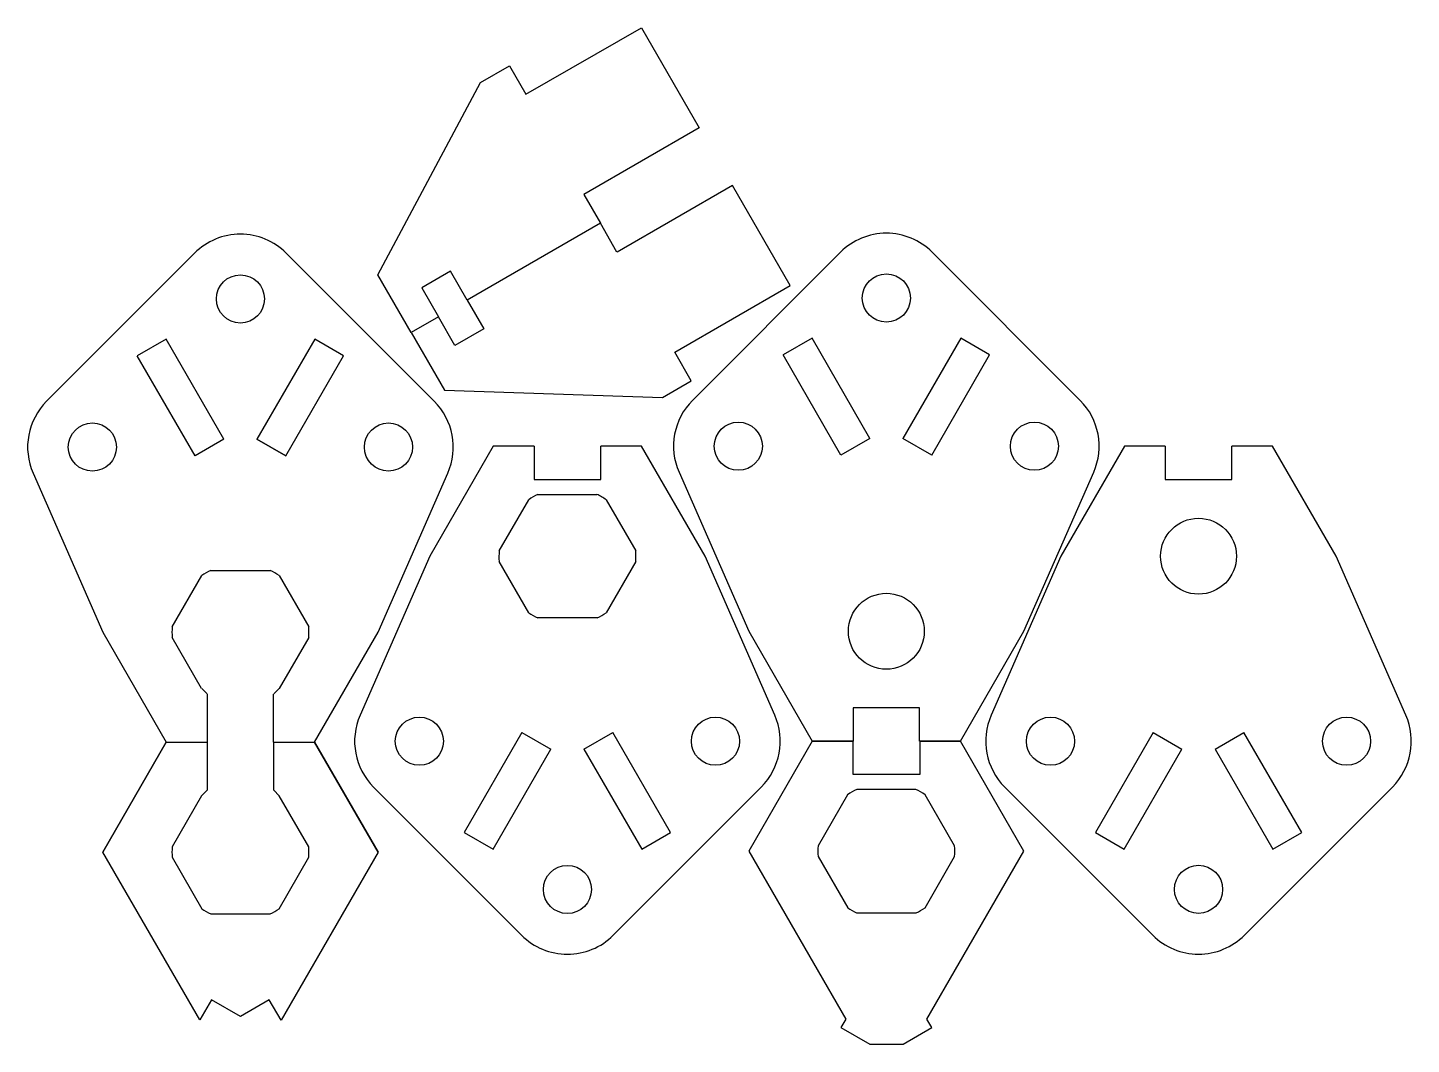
# Model space of a CAD drawing. Extents: x 0 to 9291, y 0 to 595.
# Drawn here: x 9141.8 to 9291.3, y 65.2 to 175.1 of the extents above.
import ezdxf

# ---------------------------------------------------------------- set-up
doc = ezdxf.new("R2010")
doc.units = 0
doc.layers.add('FINAL', color=8, linetype='CONTINUOUS')

msp = doc.modelspace()

# ---------------------------------------------------------------- linework, layer by layer
at = {"layer": 'FINAL', "linetype": 'CONTINUOUS'}
for p, q in [((9195.63, 167.88), (9208.1, 175.07)), ((9195.63, 167.88), (9208.1, 175.07)), ((9208.1, 175.07), (9214.34, 164.26)), ((9208.1, 175.07), (9214.34, 164.26)), ((9190.73, 169.16), (9193.85, 170.96)), ((9193.85, 170.96), (9195.63, 167.88)), ((9193.85, 170.96), (9195.63, 167.88)), ((9193.85, 170.96), (9193.85, 170.96)), ((9179.63, 148.39), (9190.73, 169.16)), ((9214.34, 164.26), (9201.87, 157.06)), ((9201.87, 157.06), (9203.67, 153.95)), ((9217.94, 158.04), (9205.47, 150.84)), ((9224.18, 147.22), (9217.94, 158.04)), ((9224.18, 147.22), (9217.94, 158.04)), ((9203.67, 153.95), (9189.28, 145.64)), ((9203.67, 153.95), (9189.28, 145.64)), ((9205.46, 150.84), (9203.67, 153.95)), ((9159.82, 150.72), (9143.82, 134.72)), ((9185.72, 134.71), (9169.73, 150.72)), ((9229.63, 150.82), (9213.63, 134.81)), ((9255.53, 134.81), (9239.54, 150.82)), ((9183.23, 142.15), (9179.63, 148.39)), ((9187.48, 148.76), (9184.36, 146.96)), ((9189.28, 145.64), (9187.48, 148.76)), ((9184.36, 146.96), (9186.16, 143.84)), ((9211.71, 140.02), (9224.18, 147.22)), ((9211.71, 140.02), (9224.18, 147.22)), ((9189.28, 145.64), (9191.07, 142.53)), ((9186.16, 143.84), (9183.23, 142.15)), ((9186.16, 143.84), (9183.23, 142.15)), ((9187.95, 140.73), (9186.16, 143.84)), ((9183.23, 142.15), (9186.83, 135.92)), ((9191.07, 142.53), (9187.95, 140.73)), ((9156.74, 141.43), (9153.62, 139.63)), ((9162.98, 130.62), (9156.74, 141.43)), ((9172.81, 141.43), (9166.56, 130.62)), ((9175.92, 139.63), (9172.81, 141.43)), ((9226.55, 141.52), (9223.43, 139.72)), ((9232.79, 130.71), (9226.55, 141.52)), ((9242.62, 141.52), (9236.37, 130.71)), ((9245.73, 139.72), (9242.62, 141.52)), ((9159.87, 128.81), (9153.62, 139.63)), ((9169.68, 128.82), (9175.92, 139.63)), ((9213.48, 136.94), (9211.71, 140.02)), ((9213.48, 136.94), (9211.71, 140.02)), ((9229.67, 128.91), (9223.43, 139.72)), ((9239.49, 128.91), (9245.73, 139.72)), ((9210.37, 135.14), (9213.48, 136.94)), ((9213.48, 136.94), (9213.48, 136.94)), ((9186.83, 135.92), (9210.37, 135.14)), ((9162.98, 130.62), (9159.87, 128.81)), ((9166.56, 130.62), (9169.68, 128.82)), ((9169.68, 128.82), (9166.56, 130.62)), ((9232.79, 130.71), (9229.67, 128.91)), ((9239.49, 128.91), (9236.37, 130.71)), ((9192.1, 129.86), (9185.25, 117.98)), ((9196.52, 129.86), (9192.1, 129.86)), ((9196.52, 129.86), (9196.52, 126.26)), ((9208.12, 129.86), (9203.72, 129.86)), ((9203.72, 126.26), (9203.72, 129.86)), ((9214.98, 117.97), (9208.12, 129.86)), ((9260.31, 129.86), (9253.45, 117.99)), ((9264.73, 129.86), (9260.31, 129.86)), ((9264.73, 129.86), (9264.73, 126.26)), ((9276.33, 129.86), (9271.93, 129.86)), ((9271.93, 126.26), (9271.93, 129.86)), ((9283.19, 117.97), (9276.33, 129.86)), ((9142.37, 126.95), (9149.91, 109.79)), ((9179.64, 109.77), (9187.18, 126.95)), ((9196.52, 126.26), (9203.72, 126.26)), ((9212.18, 127.05), (9219.71, 109.88)), ((9249.45, 109.87), (9256.99, 127.05)), ((9264.73, 126.26), (9271.93, 126.26)), ((9196.93, 124.66), (9203.29, 124.66)), ((9192.73, 118.55), (9195.93, 124.08)), ((9204.31, 124.07), (9207.49, 118.56)), ((9185.25, 117.98), (9177.7, 100.8)), ((9195.94, 111.87), (9192.73, 117.42)), ((9207.49, 117.41), (9204.29, 111.87)), ((9222.52, 100.8), (9214.98, 117.97)), ((9253.45, 117.99), (9245.91, 100.8)), ((9290.73, 100.8), (9283.19, 117.97)), ((9157.4, 110.34), (9160.59, 115.88)), ((9161.56, 116.44), (9167.98, 116.44)), ((9168.95, 115.88), (9172.15, 110.34)), ((9203.32, 111.31), (9196.9, 111.31)), ((9149.91, 109.79), (9156.76, 97.89)), ((9160.58, 103.68), (9157.4, 109.19)), ((9172.15, 109.2), (9168.96, 103.67)), ((9172.78, 97.89), (9179.64, 109.77)), ((9219.71, 109.88), (9226.57, 97.99)), ((9242.59, 97.99), (9249.45, 109.87)), ((9161.17, 103.09), (9161.17, 97.89)), ((9168.36, 97.89), (9168.36, 103.09)), ((9238.17, 101.59), (9230.98, 101.59)), ((9230.98, 101.59), (9230.98, 98)), ((9238.17, 97.99), (9238.17, 101.59)), ((9195.2, 98.94), (9188.96, 88.13)), ((9195.2, 98.94), (9198.32, 97.14)), ((9201.9, 97.14), (9205.02, 98.94)), ((9211.26, 88.13), (9205.02, 98.94)), ((9263.41, 98.94), (9257.17, 88.13)), ((9263.41, 98.94), (9266.53, 97.14)), ((9270.11, 97.14), (9273.23, 98.94)), ((9279.47, 88.13), (9273.23, 98.94)), ((9149.91, 86.02), (9156.76, 97.89)), ((9156.76, 97.89), (9149.91, 86.02)), ((9156.76, 97.89), (9161.17, 97.89)), ((9156.76, 97.89), (9161.18, 97.89)), ((9161.18, 97.89), (9161.18, 92.69)), ((9168.36, 97.89), (9172.78, 97.89)), ((9168.38, 97.89), (9172.78, 97.89)), ((9168.38, 92.69), (9168.38, 97.89)), ((9172.78, 97.89), (9179.64, 86)), ((9179.64, 86), (9172.78, 97.89)), ((9226.57, 97.99), (9219.71, 86.12)), ((9226.57, 97.99), (9219.71, 86.12)), ((9226.57, 97.99), (9230.98, 98)), ((9230.99, 97.99), (9226.57, 97.99)), ((9230.99, 94.39), (9230.99, 97.99)), ((9238.17, 98), (9242.59, 97.99)), ((9242.59, 97.99), (9238.19, 97.99)), ((9238.19, 97.99), (9238.19, 94.39)), ((9249.44, 86.11), (9242.59, 97.99)), ((9249.45, 86.1), (9242.59, 97.99)), ((9192.08, 86.33), (9198.32, 97.14)), ((9201.9, 97.14), (9208.14, 86.33)), ((9260.29, 86.33), (9266.53, 97.14)), ((9270.11, 97.14), (9276.35, 86.33)), ((9238.19, 94.39), (9230.99, 94.39)), ((9179.16, 93.04), (9195.16, 77.03)), ((9205.06, 77.03), (9221.06, 93.04)), ((9237.76, 92.79), (9231.4, 92.79)), ((9247.37, 93.04), (9263.37, 77.04)), ((9273.27, 77.04), (9289.27, 93.04)), ((9160.58, 92.11), (9157.39, 86.59)), ((9160.58, 92.11), (9161.18, 92.69)), ((9168.96, 92.11), (9168.38, 92.69)), ((9172.15, 86.59), (9168.96, 92.11)), ((9230.39, 92.21), (9227.2, 86.69)), ((9241.96, 86.69), (9238.77, 92.21)), ((9188.96, 88.13), (9192.08, 86.33)), ((9208.14, 86.33), (9211.26, 88.13)), ((9257.17, 88.13), (9260.29, 86.33)), ((9276.35, 86.33), (9279.47, 88.13)), ((9160.38, 67.88), (9149.91, 86.02)), ((9157.39, 85.45), (9160.6, 79.9)), ((9168.95, 79.9), (9172.15, 85.45)), ((9179.64, 86), (9169.16, 67.87)), ((9219.71, 86.12), (9230.19, 67.97)), ((9227.2, 85.55), (9230.41, 80)), ((9238.76, 80), (9241.96, 85.54)), ((9238.97, 67.97), (9249.44, 86.11)), ((9161.56, 79.34), (9167.98, 79.34)), ((9231.37, 79.44), (9237.79, 79.44)), ((9161.65, 70.07), (9160.38, 67.88)), ((9164.77, 68.27), (9161.65, 70.07)), ((9167.89, 70.07), (9164.77, 68.27)), ((9169.16, 67.87), (9167.89, 70.07)), ((9230.19, 67.97), (9229.66, 67.05)), ((9239.5, 67.05), (9238.97, 67.97)), ((9229.66, 67.05), (9232.78, 65.25)), ((9236.38, 65.25), (9239.5, 67.05)), ((9232.78, 65.25), (9236.38, 65.25))]:
    msp.add_line(p, q, dxfattribs=at)
for centre, radius in [((9164.77, 145.77), 2.6), ((9234.58, 145.87), 2.6), ((9148.77, 129.77), 2.6), ((9180.77, 129.77), 2.6), ((9218.58, 129.86), 2.6), ((9250.58, 129.86), 2.6), ((9268.32, 117.98), 4.1), ((9234.58, 109.87), 4.1), ((9184.11, 97.99), 2.6), ((9216.11, 97.99), 2.6), ((9252.32, 97.99), 2.6), ((9284.32, 97.99), 2.6), ((9200.11, 81.98), 2.6), ((9268.32, 81.99), 2.6)]:
    msp.add_circle(centre, radius, dxfattribs=at)
for centre, radius, start, end in [((9164.77, 145.77), 7, 44.9826, 135.0129), ((9234.58, 145.87), 7, 44.9826, 135.0129), ((9148.77, 129.77), 7, 135.0129, 203.7093), ((9180.77, 129.77), 7, 336.3058, 44.9826), ((9218.58, 129.86), 7, 135.0129, 203.7093), ((9250.58, 129.86), 7, 336.3058, 44.9826), ((9200.11, 117.98), 7.4, 115.4519, 124.4297), ((9200.11, 117.98), 7.4, 55.4563, 64.5481), ((9200.11, 117.98), 7.4, 175.5327, 184.3492), ((9200.11, 117.98), 7.4, 355.6195, 4.5026), ((9164.77, 109.78), 7.4, 115.696, 124.3805), ((9164.77, 109.78), 7.4, 55.6508, 64.304), ((9200.11, 117.98), 7.4, 235.6508, 244.304), ((9200.11, 117.98), 7.4, 295.696, 304.3805), ((9164.77, 109.78), 7.4, 175.6195, 184.5026), ((9164.77, 109.78), 7.4, 355.5327, 4.3492), ((9283.27, 226.69), 173.73, 225.0741, 225.3486), ((9175.01, 96.85), 9.12, 131.5815, 136.7923), ((9184.11, 97.99), 7, 156.3058, 224.9826), ((9216.11, 97.99), 7, 315.0129, 23.7093), ((9252.32, 97.99), 7, 156.3058, 224.9826), ((9284.32, 97.99), 7, 315.0129, 23.7093), ((9234.58, 86.11), 7.4, 115.4519, 124.4712), ((9234.58, 86.11), 7.4, 55.4974, 64.5481), ((9164.77, 86.01), 7.4, 175.5288, 184.3492), ((9164.77, 86.01), 7.4, 355.6195, 4.5026), ((9234.58, 86.11), 7.4, 175.5288, 184.3492), ((9234.58, 86.11), 7.4, 355.6195, 4.5026), ((9164.77, 86.01), 7.4, 235.6508, 244.304), ((9164.77, 86.01), 7.4, 295.696, 304.3805), ((9234.58, 86.11), 7.4, 235.6508, 244.304), ((9234.58, 86.11), 7.4, 295.696, 304.3805), ((9200.11, 81.98), 7, 224.9826, 315.0129), ((9268.32, 81.99), 7, 224.9826, 315.0129)]:
    msp.add_arc(centre, radius, start, end, dxfattribs=at)

doc.saveas('drawing.dxf')
